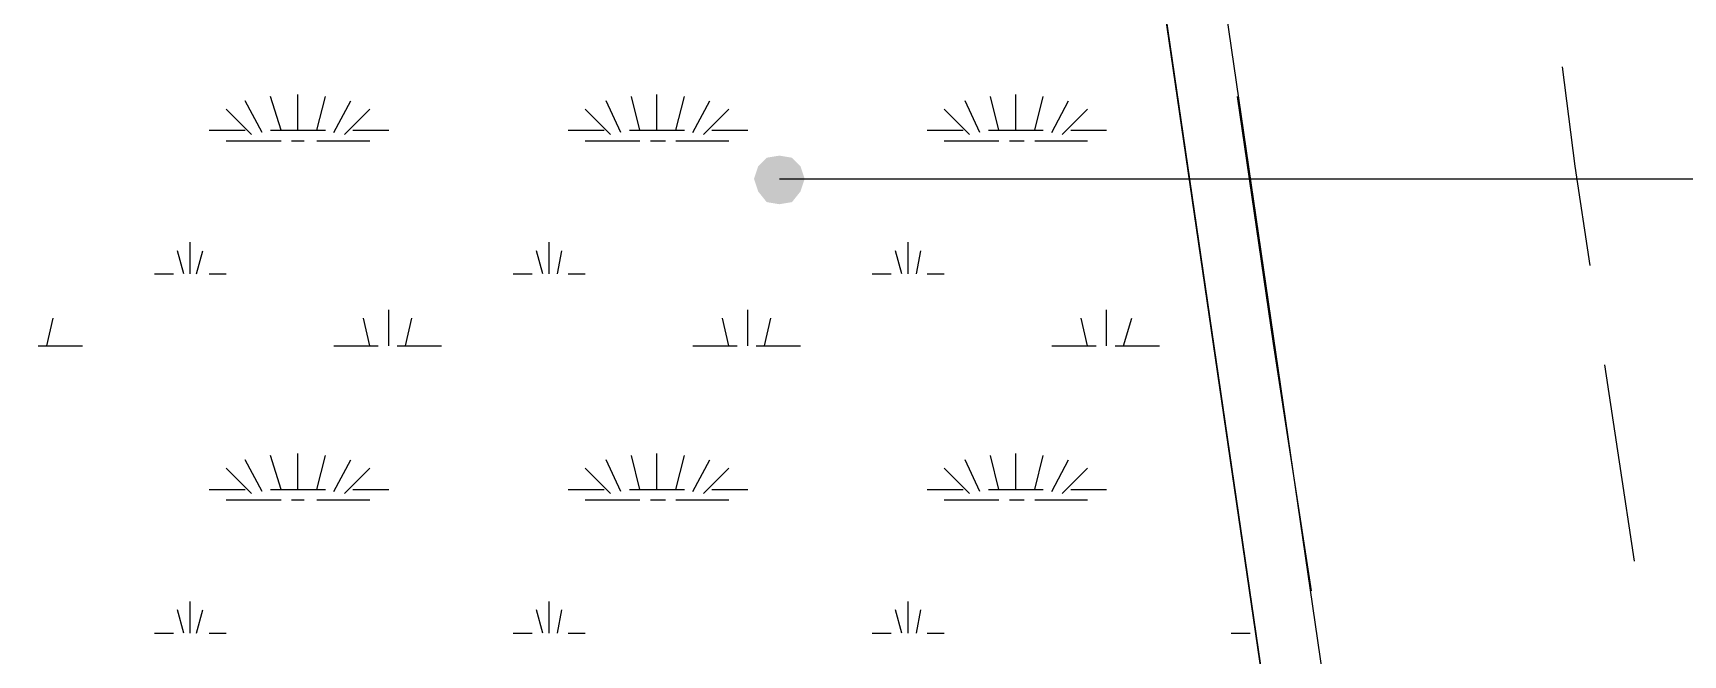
# Model space of a CAD drawing. Header units: millimetres. Extents: x -15161 to 10473752, y -72817 to 33960.
# Drawn here: x 76678.4 to 77009.3, y -48200.1 to -48075.5 of the extents above; entities that cross this region are included whole.
import ezdxf
from ezdxf import colors
from ezdxf.entities.mleader import LeaderData, LeaderLine
from ezdxf.enums import TextEntityAlignment as Align
from ezdxf.math import Vec2, Vec3

# ---------------------------------------------------------------- set-up
doc = ezdxf.new("R2010")
doc.units = ezdxf.units.MM
doc.layers.add('PDF_單色填滿', color=7, linetype='Continuous')
doc.layers.add('PDF_幾何圖形', color=7, linetype='Continuous')
doc.styles.get("Standard").update_dxf_attribs({"font": 'arial.ttf'})

# ---------------------------------------------------------------- blocks, each defined once
blk = doc.blocks.new('建築底圖1140116')
at = {"layer": 'PDF_單色填滿', "lineweight": 9}
for points in [[(2248.86, -24789.03), (2248.02, -24791.57), (2253.1, -24791.57)], [(2250.56, -24787.34), (2248.86, -24789.03), (2253.1, -24791.57)], [(2253.1, -24786.92), (2250.56, -24787.34), (2253.1, -24791.57)], [(2255.64, -24787.34), (2253.1, -24786.92), (2253.1, -24791.57)], [(2257.33, -24789.03), (2255.64, -24787.34), (2253.1, -24791.57)], [(2258.18, -24791.57), (2257.33, -24789.03), (2253.1, -24791.57)], [(2248.02, -24791.57), (2248.86, -24794.12), (2253.1, -24791.57)], [(2248.86, -24794.12), (2250.56, -24796.23), (2253.1, -24791.57)], [(2250.56, -24796.23), (2253.1, -24796.66), (2253.1, -24791.57)], [(2253.1, -24796.66), (2255.64, -24796.23), (2253.1, -24791.57)], [(2255.64, -24796.23), (2257.33, -24794.12), (2253.1, -24791.57)], [(2257.33, -24794.12), (2258.18, -24791.57), (2253.1, -24791.57)]]:
    blk.add_solid(points, dxfattribs=at)
at = {"layer": 'PDF_幾何圖形', "lineweight": 0}
for points in [[(1415.19, -25919.52), (2062.99, -25836.11), (2419.5, -25366.56), (1987.63, -22416.29), (1789.9, -22445.5), (1711.57, -21908.2), (1723.42, -21908.2), (1800.06, -22431.53), (1997.79, -22402.74), (2226.85, -23962.98), (2431.77, -25369.52), (2069.34, -25847.54), (1416.88, -25931.8)], [(2415.69, -24808.93), (2412.72, -24789.03), (2410.18, -24769.13)], [(2149.37, -24782.26), (2145.98, -24775.91)], [(2153.18, -24781.84), (2151.06, -24775.06)], [(2156.56, -24781.84), (2156.56, -24774.64)], [(2160.37, -24781.84), (2162.07, -24775.06)], [(2163.76, -24782.26), (2167.15, -24775.91)], [(2221.34, -24782.26), (2218.38, -24775.91)], [(2225.15, -24781.84), (2223.46, -24775.06)], [(2228.54, -24781.84), (2228.54, -24774.64)], [(2232.35, -24781.84), (2234.05, -24775.06)], [(2235.74, -24782.26), (2239.13, -24775.91)], [(2293.32, -24782.26), (2290.36, -24775.91)], [(2297.13, -24781.84), (2295.44, -24775.06)], [(2300.52, -24781.84), (2300.52, -24774.64)], [(2304.33, -24781.84), (2306.02, -24775.06)], [(2307.72, -24782.26), (2311.11, -24775.91)], [(2359.8, -24874.14), (2352.18, -24824.6), (2344.98, -24775.06)], [(2147.25, -24782.68), (2142.17, -24777.6)], [(2165.88, -24782.68), (2170.96, -24777.6)], [(2219.23, -24782.68), (2214.15, -24777.6)], [(2237.86, -24782.68), (2242.94, -24777.6)], [(2291.21, -24782.68), (2286.12, -24777.6)], [(2309.83, -24782.68), (2314.92, -24777.6)], [(2138.78, -24781.84), (2145.98, -24781.84)], [(2151.06, -24781.84), (2162.07, -24781.84)], [(2167.57, -24781.84), (2174.77, -24781.84)], [(2210.76, -24781.84), (2217.96, -24781.84)], [(2223.04, -24781.84), (2234.05, -24781.84)], [(2239.55, -24781.84), (2246.75, -24781.84)], [(2282.74, -24781.84), (2289.93, -24781.84)], [(2295.02, -24781.84), (2306.02, -24781.84)], [(2311.53, -24781.84), (2318.73, -24781.84)], [(2142.17, -24783.95), (2153.18, -24783.95)], [(2155.29, -24783.95), (2157.83, -24783.95)], [(2160.37, -24783.95), (2170.96, -24783.95)], [(2214.15, -24783.95), (2225.15, -24783.95)], [(2227.27, -24783.95), (2230.24, -24783.95)], [(2232.35, -24783.95), (2242.94, -24783.95)], [(2286.12, -24783.95), (2297.13, -24783.95)], [(2299.25, -24783.95), (2302.21, -24783.95)], [(2304.33, -24783.95), (2314.92, -24783.95)], [(2133.7, -24810.63), (2132.43, -24805.97)], [(2134.97, -24810.63), (2134.97, -24804.28)], [(2136.24, -24810.63), (2137.51, -24805.97)], [(2205.68, -24810.63), (2204.41, -24805.97)], [(2206.95, -24810.63), (2206.95, -24804.28)], [(2208.64, -24810.63), (2209.49, -24805.97)], [(2277.66, -24810.63), (2276.39, -24805.97)], [(2278.93, -24810.63), (2278.93, -24804.28)], [(2280.62, -24810.63), (2281.47, -24805.97)], [(2127.77, -24810.63), (2131.58, -24810.63)], [(2138.78, -24810.63), (2142.17, -24810.63)], [(2199.75, -24810.63), (2203.56, -24810.63)], [(2210.76, -24810.63), (2214.15, -24810.63)], [(2271.73, -24810.63), (2275.54, -24810.63)], [(2282.74, -24810.63), (2286.12, -24810.63)], [(2106.18, -24825.02), (2107.45, -24819.52)], [(2170.96, -24825.02), (2169.69, -24819.52)], [(2174.77, -24825.02), (2174.77, -24817.83)], [(2178.16, -24825.02), (2179.43, -24819.52)], [(2242.94, -24825.02), (2241.67, -24819.52)], [(2246.75, -24825.02), (2246.75, -24817.83)], [(2250.14, -24825.02), (2251.41, -24819.52)], [(2314.92, -24825.02), (2313.65, -24819.52)], [(2318.73, -24825.02), (2318.73, -24817.83)], [(2322.11, -24825.02), (2323.81, -24819.52)], [(2104.48, -24825.02), (2113.38, -24825.02)], [(2163.76, -24825.02), (2172.65, -24825.02)], [(2176.46, -24825.02), (2185.35, -24825.02)], [(2235.74, -24825.02), (2244.63, -24825.02)], [(2248.44, -24825.02), (2257.33, -24825.02)], [(2307.72, -24825.02), (2316.61, -24825.02)], [(2320.42, -24825.02), (2329.31, -24825.02)], [(2424.58, -24868.21), (2421.61, -24848.31), (2418.65, -24828.83)], [(2147.25, -24854.66), (2142.17, -24849.58)], [(2149.37, -24854.24), (2145.98, -24847.89)], [(2153.18, -24853.82), (2151.06, -24847.04)], [(2156.56, -24853.82), (2156.56, -24846.62)], [(2160.37, -24853.82), (2162.07, -24847.04)], [(2163.76, -24854.24), (2167.15, -24847.89)], [(2165.88, -24854.66), (2170.96, -24849.58)], [(2219.23, -24854.66), (2214.15, -24849.58)], [(2221.34, -24854.24), (2218.38, -24847.89)], [(2225.15, -24853.82), (2223.46, -24847.04)], [(2228.54, -24853.82), (2228.54, -24846.62)], [(2232.35, -24853.82), (2234.05, -24847.04)], [(2235.74, -24854.24), (2239.13, -24847.89)], [(2237.86, -24854.66), (2242.94, -24849.58)], [(2291.21, -24854.66), (2286.12, -24849.58)], [(2293.32, -24854.24), (2290.36, -24847.89)], [(2297.13, -24853.82), (2295.44, -24847.04)], [(2300.52, -24853.82), (2300.52, -24846.62)], [(2304.33, -24853.82), (2306.02, -24847.04)], [(2307.72, -24854.24), (2311.11, -24847.89)], [(2309.83, -24854.66), (2314.92, -24849.58)], [(2138.78, -24853.82), (2145.98, -24853.82)], [(2142.17, -24855.93), (2153.18, -24855.93)], [(2151.06, -24853.82), (2162.07, -24853.82)], [(2155.29, -24855.93), (2157.83, -24855.93)], [(2160.37, -24855.93), (2170.96, -24855.93)], [(2167.57, -24853.82), (2174.77, -24853.82)], [(2210.76, -24853.82), (2217.96, -24853.82)], [(2214.15, -24855.93), (2225.15, -24855.93)], [(2223.04, -24853.82), (2234.05, -24853.82)], [(2227.27, -24855.93), (2230.24, -24855.93)], [(2232.35, -24855.93), (2242.94, -24855.93)], [(2239.55, -24853.82), (2246.75, -24853.82)], [(2282.74, -24853.82), (2289.93, -24853.82)], [(2286.12, -24855.93), (2297.13, -24855.93)], [(2295.02, -24853.82), (2306.02, -24853.82)], [(2299.25, -24855.93), (2302.21, -24855.93)], [(2304.33, -24855.93), (2314.92, -24855.93)], [(2311.53, -24853.82), (2318.73, -24853.82)], [(2133.7, -24882.61), (2132.43, -24877.95)], [(2134.97, -24882.61), (2134.97, -24876.26)], [(2136.24, -24882.61), (2137.51, -24877.95)], [(2205.68, -24882.61), (2204.41, -24877.95)], [(2206.95, -24882.61), (2206.95, -24876.26)], [(2208.64, -24882.61), (2209.49, -24877.95)], [(2277.66, -24882.61), (2276.39, -24877.95)], [(2278.93, -24882.61), (2278.93, -24876.26)], [(2280.62, -24882.61), (2281.47, -24877.95)], [(2127.77, -24882.61), (2131.58, -24882.61)], [(2138.78, -24882.61), (2142.17, -24882.61)], [(2199.75, -24882.61), (2203.56, -24882.61)], [(2210.76, -24882.61), (2214.15, -24882.61)], [(2271.73, -24882.61), (2275.54, -24882.61)], [(2282.74, -24882.61), (2286.12, -24882.61)], [(2343.71, -24882.61), (2347.52, -24882.61)]]:
    blk.add_lwpolyline(points, dxfattribs=at)
blk.add_lwpolyline([(2126.08, -23358.36), (2088.82, -23358.36), (2088.82, -25158.67), (2389.01, -25158.67)], close=True, dxfattribs=at)
at = {"layer": 'PDF_幾何圖形', "lineweight": 13}
blk.add_lwpolyline([(2359.8, -24874.14), (2352.18, -24824.6), (2344.98, -24775.06)], dxfattribs=at)
at = {"layer": 'PDF_幾何圖形', "lineweight": 9}
blk.add_lwpolyline([(2253.1, -24791.57), (2509.26, -24791.57)], dxfattribs=at)
blk = doc.blocks.new('_DetailCallout')
at = {"color": 0, "linetype": 'ByBlock', "lineweight": -2, "transparency": 16777216}
blk.add_line((8, 0), (-8, 0), dxfattribs=at)
blk.add_circle((0, 0), 8, dxfattribs=at)
at = {"color": 0, "transparency": 16777216}
for tag, p in [('視圖號碼', (0, 1)), ('圖紙號碼', (0, -6))]:
    blk.add_attdef(tag, text='', height=3, dxfattribs=at).set_placement(p, align=Align.CENTER)

msp = doc.modelspace()

# ---------------------------------------------------------------- block references
at = {"color": 2}
msp.add_blockref('建築底圖1140116', (74574.9411, -23313.1136), dxfattribs=at)

# ---------------------------------------------------------------- leaders
at = {"color": 30}
ml = msp.add_multileader_block('Standard', dxfattribs=at)
ml.set_content('_DetailCallout', color=30, scale=15)
ml.set_attribute('視圖號碼', '半成品', width=0)
ml.set_attribute('圖紙號碼', 'B', width=0)
ml.set_leader_properties()
ml.build(insert=Vec2(0, 0))
ml.multileader.update_dxf_attribs({"leader_type": 0})
ctx = ml.context
ctx.base_point, ctx.plane_origin = Vec3(93372.1061, -48769.6603), Vec3(93492.1061, -48769.6603)
notes = []
notes.append((ctx, [(0, (0, 0, 0), (0, 0), (1, 0), 1, [])]))
ctx.block.insert = Vec3(93492.1061, -48769.6603)
ml = msp.add_multileader_block('Standard', dxfattribs=at)
ml.set_content('_DetailCallout', color=30, scale=15)
ml.set_attribute('視圖號碼', '半成品', width=0)
ml.set_attribute('圖紙號碼', 'A-2', width=0)
ml.set_leader_properties()
ml.build(insert=Vec2(0, 0))
ml.multileader.update_dxf_attribs({"leader_type": 0})
ctx = ml.context
ctx.base_point, ctx.plane_origin = Vec3(93704.3054, -48769.6603), Vec3(93824.3054, -48769.6603)
notes.append((ctx, [(0, (0, 0, 0), (0, 0), (1, 0), 1, [])]))
ctx.block.insert = Vec3(93824.3054, -48769.6603)
ml = msp.add_multileader_block('Standard', dxfattribs=at)
ml.set_content('_DetailCallout', color=30, scale=15)
ml.set_attribute('視圖號碼', '半成品', width=0)
ml.set_attribute('圖紙號碼', 'A-1', width=0)
ml.set_leader_properties()
ml.build(insert=Vec2(0, 0))
ml.multileader.update_dxf_attribs({"leader_type": 0})
ctx = ml.context
ctx.base_point, ctx.plane_origin = Vec3(94041.3644, -48769.6603), Vec3(94161.3644, -48769.6603)
notes.append((ctx, [(0, (0, 0, 0), (0, 0), (1, 0), 1, [])]))
ctx.block.insert = Vec3(94161.3644, -48769.6603)
at = {"color": 54}
ml = msp.add_multileader_block('Standard', dxfattribs=at)
ml.set_content('_DetailCallout', color=54, scale=15)
ml.set_attribute('視圖號碼', '急速庫', width=0)
ml.set_attribute('圖紙號碼', 'A機', width=0)
ml.set_leader_properties()
ml.build(insert=Vec2(0, 0))
ml.multileader.update_dxf_attribs({"leader_type": 0})
ctx = ml.context
ctx.base_point, ctx.plane_origin = Vec3(92864.6909, -48811.8789), Vec3(92984.6909, -48811.8789)
notes.append((ctx, [(0, (0, 0, 0), (0, 0), (1, 0), 1, [])]))
ctx.block.insert = Vec3(92984.6909, -48811.8789)
ml = msp.add_multileader_block('Standard', dxfattribs=at)
ml.set_content('_DetailCallout', color=54, scale=15)
ml.set_attribute('視圖號碼', '半成品', width=0)
ml.set_attribute('圖紙號碼', 'A機', width=0)
ml.set_leader_properties()
ml.build(insert=Vec2(0, 0))
ml.multileader.update_dxf_attribs({"leader_type": 0})
ctx = ml.context
ctx.base_point, ctx.plane_origin = Vec3(92588.6191, -48811.8789), Vec3(92708.6191, -48811.8789)
notes.append((ctx, [(0, (0, 0, 0), (0, 0), (1, 0), 1, [])]))
ctx.block.insert = Vec3(92708.6191, -48811.8789)
ml = msp.add_multileader_block('Standard', dxfattribs=at)
ml.set_content('_DetailCallout', color=54, scale=15)
ml.set_attribute('視圖號碼', '急速庫', width=0)
ml.set_attribute('圖紙號碼', 'B機', width=0)
ml.set_leader_properties()
ml.build(insert=Vec2(0, 0))
ml.multileader.update_dxf_attribs({"leader_type": 0})
ctx = ml.context
ctx.base_point, ctx.plane_origin = Vec3(92864.6909, -49217.4155), Vec3(92984.6909, -49217.4155)
notes.append((ctx, [(0, (0, 0, 0), (0, 0), (1, 0), 1, [])]))
ctx.block.insert = Vec3(92984.6909, -49217.4155)
ml = msp.add_multileader_block('Standard', dxfattribs=at)
ml.set_content('_DetailCallout', color=54, scale=15)
ml.set_attribute('視圖號碼', '半成品', width=0)
ml.set_attribute('圖紙號碼', 'B機', width=0)
ml.set_leader_properties()
ml.build(insert=Vec2(0, 0))
ml.multileader.update_dxf_attribs({"leader_type": 0})
ctx = ml.context
ctx.base_point, ctx.plane_origin = Vec3(92588.6191, -49217.4155), Vec3(92708.6191, -49217.4155)
notes.append((ctx, [(0, (0, 0, 0), (0, 0), (1, 0), 1, [])]))
ctx.block.insert = Vec3(92708.6191, -49217.4155)
for ctx, leaders in notes:
    for number, flags, end, landing, length, lines in leaders:
        leader = LeaderData()
        leader.index, (leader.has_last_leader_line, leader.has_dogleg_vector, leader.attachment_direction) = number, flags
        leader.last_leader_point, leader.dogleg_vector, leader.dogleg_length = Vec3(end), Vec3(landing), length
        for number, points, colour, breaks in lines:
            line = LeaderLine()
            line.index, line.vertices, line.color, line.breaks = number, Vec3.list(points), colors.encode_raw_color(colour), breaks
            leader.lines.append(line)
        ctx.leaders.append(leader)

doc.saveas('drawing.dxf')
